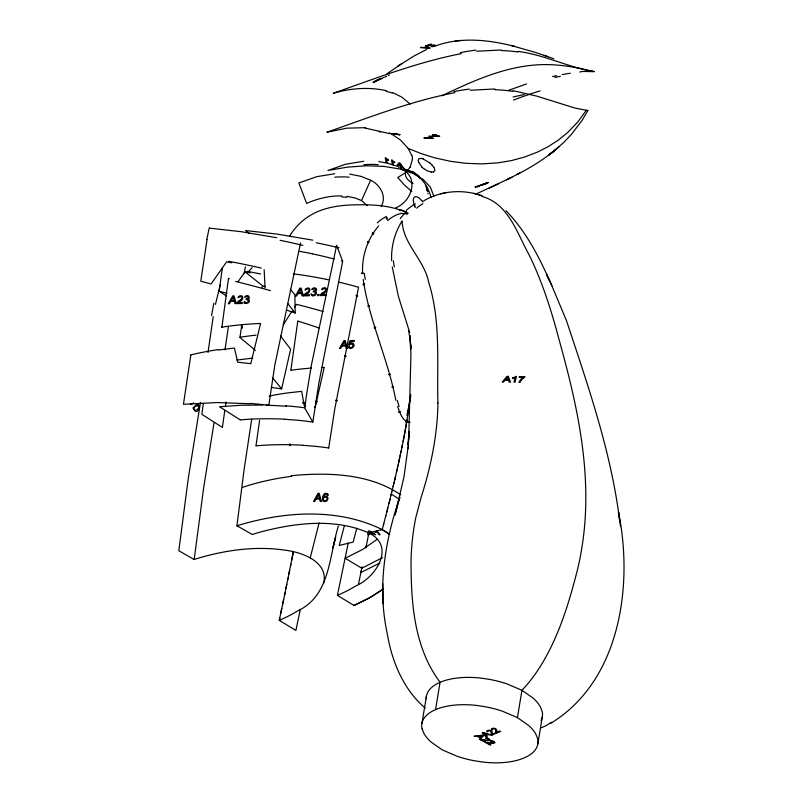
<?xml version="1.0" encoding="UTF-8"?>
<svg xmlns="http://www.w3.org/2000/svg" width="803" height="803" viewBox="0 0 803 803"><rect width="100%" height="100%" fill="white"/><g stroke="black" fill="none" stroke-linecap="round" stroke-linejoin="round"><path stroke-width="1.2" d="M412.28 159.596L410.263 167.104M437.886 402.905C436.832 362.675 440.998 321.07 428.651 282.164C424.406 259.911 402.805 243.761 402.112 220.955C394.634 232.719 390.951 246.842 391.663 260.764M408.777 433.941L408.617 436.591M408.878 432.175C408.998 429.535 408.807 433.831 408.868 431.974M408.777 435.798L410.955 354.073L409.741 335.594L410.233 339.759L408.607 330.796M425.168 708.116C403.267 689.265 391.854 661.371 387.217 633.406C377.229 587.696 384.908 540.73 399.864 497.067L395.016 514.994L403.929 477.223L408.115 446.94M408.687 435.477L408.546 437.776M408.767 434.102L408.707 435.648M408.115 448.004L408.085 448.626L408.627 438.508L408.235 445.183L408.346 443.326M408.356 442.252L408.336 442.784L408.817 433.479M408.466 439.402L408.677 436.822M408.516 438.679L408.667 436.922M408.315 444.149L408.386 442.664M408.657 437.083L408.747 434.594M408.847 432.466L408.847 432.747M491.245 732.998C490.834 727.106 485.996 734.454 486.899 730.84C488.886 729.204 493.142 730.509 492.269 733.561M495.752 731.061C496.184 729.064 494.036 728.18 492.349 729.104C493.183 730.339 490.814 730.68 491.526 728.793C493.574 727.327 497.629 728.622 496.776 731.613A4.346 2.058 9.4 0 0 496.927 732.195L499.797 730.971L500.59 731.403L496.746 733.059A1.967 0.923 9.4 0 1 496.264 732.707M408.667 436.18L408.586 437.173M408.516 440.415L408.566 439.653M382.379 589.703L368.416 598.486L354.003 605.472L337.39 595.374A225.894 106.749 9.4 0 0 355.568 586.06C377.43 576.674 397.094 543.581 365.746 531.646C332.964 518.437 295.976 522.954 262.571 531.435A222.903 105.334 9.4 0 0 252.293 534.517L236.925 525.764L244.012 470.237L251.71 419.066M268.754 405.666L274.767 365.385L300.553 242.897M200.499 402.313L188.324 478.106L178.808 550.748L194.175 559.5L203.751 487.18L214.02 422.89M418.373 160.168L418.825 158.944A9.445 3.694 39 0 1 419.367 158.512M226.386 295.966L219.189 291.258L222.301 268.212M312.839 422.077L318.851 383.151L342.65 261.306L336.648 245.337L311.464 364.763L306.344 395.979L304.839 408.105L312.839 422.077A134.774 45.49 15.9 0 0 297.853 420.27L284.573 419.266M328.728 447.994L334.751 409.068L358.539 287.223A139.662 30.524 20.7 0 0 339.458 282.275M224.981 349.917L228.363 326.891M255.996 445.725L259.63 420.28M428.4 45.229L431.472 44.125L426.574 45.43L435.035 45.681L431.291 46.534L432.656 46.684L436.089 45.63L434.383 44.978L429.575 45.199A4.346 1.335 -3 0 1 428.39 45.239M203.31 403.668L201.844 414.338L222.411 427.417L224.79 410.484M208.007 352.527L213.207 316.663M407.713 415.021L408.065 412.591M241.823 324.462L239.946 337.501L255.354 350.319M290.857 370.243L297.803 321.039L298.545 321.27M407.964 413.304L409.098 405.405M407.743 414.86L406.77 421.264M408.918 406.639L409.57 402.243M409.47 402.875L410.755 394.233M225.422 406.208L226.055 401.972M190.793 355.317L183.435 404.3L217.081 402.554L250.165 403.738M406.98 419.949L406.448 423.271M406.669 421.926L405.505 428.792M421.926 723.443L426.443 696.131M435.547 709.591L440.064 682.279L437.615 678.856A90.528 63.136 66.9 0 1 427.086 660.447C412.752 629.291 411.056 594.12 411.036 560.353A224.97 133.579 70.6 0 1 415.904 517.172L421.083 497.489A483.948 254.109 -41.9 0 0 437.946 402.875M422.157 728.903L423.843 733.219A63.276 29.902 9.4 0 0 430.87 741.912L442.292 749.912L457.339 756.346A63.276 29.902 9.4 0 0 474.332 760.762L482.984 762.077A56.782 26.83 9.4 0 0 524.128 757.902A56.782 26.83 9.4 0 0 537.629 738.63L535.882 734.303A63.276 29.902 9.4 0 0 528.856 725.611L517.433 717.621L521.95 690.309L524.65 687.388A88.661 46.373 -61.4 0 0 534.838 674.671C557.011 643.093 568.414 605.432 577.809 568.424A239.716 125.368 -61.4 0 0 584.664 525.001C590.014 462.568 576.052 400.868 559.48 341.114C551.761 311.825 542.728 282.756 529.418 255.464C517.303 233.884 508.881 203.962 482.222 196.494M537.799 744.09L542.326 716.778M406.338 423.944L404.993 431.653M244.192 273.351L245.337 266.887M405.385 429.495L403.136 441.419M404.863 432.375L404.451 434.584M410.775 396.311L406.91 415.432M404.31 435.326L401.851 447.793M207.044 239.615L200.78 281.221L211.099 283.961L226.657 261.818L231.776 262.802M368.667 533.895L366.419 545.337M293.416 551.42L291.609 560.594M293.256 552.283L284.533 595.334M290.475 566.256L290.867 564.348M366.078 547.034L366.459 545.096M365.877 548.027L366.178 546.552M289.702 570.12L288.899 574.075M348.261 542.969L337.39 595.374M402.504 444.571L398.137 464.967M287.665 580.157L288.076 578.11M286.812 584.303L285.938 588.529M362.083 566.777L361.129 571.425M215.485 304.357L220.173 284.945M285.055 592.845L279.273 620.358L295.885 630.445L300.332 609.357M361.31 570.582L358.449 584.383M282.736 603.956L283.68 599.45M280.789 613.211L281.773 608.544M279.785 617.959L279.273 620.358A225.894 106.749 9.4 0 0 297.451 611.033C330.555 595.665 328.879 556.168 338.364 526.045M400.807 452.762L401.159 451.085M400.085 456.154L400.446 454.448M271.344 387.427L281.642 388.873L290.606 349.205L280.408 335.795M399.703 457.881L398.539 463.17M324.191 367.513L315.228 407.191L314.525 407.081M397.485 467.838L398.198 464.706M397.124 469.424L397.726 466.774M323.689 583.299C328.748 561.468 301.587 552.103 284.653 550.115C257.873 546.201 230.461 549.463 204.444 556.419A222.903 105.334 9.4 0 0 194.175 559.5M397.314 468.611L394.855 479.2M396.461 472.325L396.893 470.458M395.247 477.544L395.628 475.888M395.126 478.036L393.099 486.548M394.464 480.836L394.805 479.431M393.651 484.269L394.052 482.573M260.543 323.84L250.797 363.639L237.768 362.243L234.406 348.04L218.396 350.038M393.239 485.996L391.764 492.038M391.844 491.747L391.021 495.1M512.876 377.832L512.705 378.514A6.836 4.336 -8.8 0 0 515.074 377.691L513.96 382.218L515.044 382.228L516.47 376.416L515.777 376.406A5.541 3.513 -8.8 0 1 512.856 377.771M319.112 522.914L310.199 557.924M389.445 501.433L389.977 499.305M388.903 503.581L391.272 494.066L399.643 499.416M389.174 502.507L386.685 512.364M335.694 536.996L332.944 547.927L335.152 539.204M344.407 525.493L339.257 545.438L353.159 542.095L356.763 528.213M387.257 510.136L387.809 507.938M386.966 511.25L385.53 516.861M385.821 515.727L383.453 524.901M383.754 523.737L382.218 529.599L368.316 532.941M389.606 534.216L382.218 529.599L382.529 528.424M246.26 298.887C245.286 300.332 248.398 298.987 248.207 300.794C248.448 302.781 244.795 303.695 244.754 301.366C240.649 304.949 252.935 303.654 248.438 299.298C250.406 298.274 248.649 293.567 245.306 296.277C242.115 299.298 250.305 294.008 247.816 298.465A2.268 1.877 -29.6 0 1 246.421 298.897M313.381 291.158C312.407 292.583 315.619 291.268 315.328 293.135C315.398 294.691 312.929 295.815 312.066 294.36C309.667 292.011 311.444 297.21 313.913 295.745C315.619 295.544 317.376 293.185 315.9 291.75C314.354 291.359 317.175 290.636 316.573 289.381C316.402 287.615 313.521 287.384 312.347 288.618C309.406 291.519 317.556 286.28 314.866 290.786A2.268 1.877 -29.6 0 1 313.551 291.158M436.079 45.711C461.484 36.687 489.418 39.829 515.014 46.494M350.018 343.604L350.811 341.496L354.203 341.436L354.354 340.522L350.118 340.592L348.653 344.628L349.616 344.728M193.975 407.894L194.567 407.091A11.332 8.04 66.7 0 1 196.845 405.796L197.558 405.756M484.56 184.058L488.284 182.542L483.697 184.529L484.701 184.208M290.315 445.334C289.221 446.9 289.261 442.503 290.405 444.42M367.352 205.618L361.521 200.569L370.595 180.243L361.23 176.409L349.727 174.09M381.194 206.351C387.086 196.534 380.12 184.529 370.595 180.243M399.643 163.611L398.679 165.077L401.42 166.08L400.366 164.565A11.533 4.778 27.7 0 1 399.713 163.461M198.652 408.205L198.01 408.968M513.177 90.699L536.916 96.159L575.028 108.074L587.896 110.553L582.155 120.279L571.806 133.96L563.666 142.543L554.602 150.462L558.838 146.959C546.191 158.04 531.787 166.984 516.841 174.622L519.712 173.127L506.743 179.762L511.973 177.242M283.278 324.763L292.021 311.112M587.886 110.583L586.23 110.433L577.718 122.076L567.611 132.575L558.406 140.043L548.278 146.598L537.337 152.158L524.218 157.167L511.24 160.63L497.9 162.858L482.011 163.902L466.121 163.33L450.373 161.303L434.162 157.679L421.364 153.664L408.195 148.404L400.446 139.993L391.051 133.679M294.691 307.047L296.478 304.347L300.934 305.471A222.943 35.723 22.9 0 1 323.047 311.524M261.999 287.384L262.902 286.039L265.402 286.661M238.16 281.492L245.066 271.856L250.185 272.839M289.612 236.062C306.043 209.804 331.759 204.685 360.005 204.785C376.336 204.604 393.219 206.13 408.185 213.166M406.428 421.264L407.292 421.184L406.569 422.488M378.665 225.964C367.423 238.832 361.741 256.227 362.605 273.251M248.278 271.775L252.172 267.64M406.499 421.194L407.292 421.194L406.679 422.428M482.151 735.789L480.636 737.525L478.357 736.281L480.646 735.98A11.533 5.45 9.4 0 0 482.272 735.678M377.119 539.345L362.454 549.553L345.149 558.256L361.792 568.223L382.599 557.613M549.302 154.708L553.438 151.376L548.85 155.059M554.371 150.763L549.613 154.347L553.98 151.064M383.161 589.141L370.293 597.422L354.003 605.472M386.424 74.167L401.179 64.019M239.234 300.663C240.368 299.89 243.269 298.094 241.422 296.628C239.495 296.126 236.494 299.519 238.782 296.307C244.513 293.557 243.61 300.954 239.053 301.848A4.346 3.593 -29.6 0 0 238.18 302.631L242.376 302.57L242.225 303.494L236.594 303.594A1.967 1.626 -29.6 0 1 236.815 302.922A7.859 6.494 -29.6 0 1 239.274 300.734M322.906 292.643C324.041 291.87 326.941 290.054 325.095 288.598C323.218 287.986 320.246 291.589 322.354 288.357C328.066 285.386 327.413 292.884 322.726 293.828A4.346 3.593 -29.6 0 0 321.852 294.611L326.048 294.54L325.898 295.464L320.267 295.564A1.967 1.626 -29.6 0 1 320.497 294.902M397.917 66.187L413.746 56.15L426.624 49.495M551.601 722.248L546.311 725.47A90.528 64.451 65.4 0 1 540.73 727.94M375.402 327.845C376.938 326.43 372.622 327.744 374.65 328.096M395.628 207.897C411.578 201.734 419.788 177.794 401.59 168.891M550.828 723.272C620.207 680.834 633.497 585.738 618.461 511.933L620.488 526.186M193.684 402.905L190.933 404.551L190.612 403.919M378.906 79.206L373.365 82.418L381.786 78.303L376.266 80.772L379.889 79.166M379.749 563.064L360.908 572.499M423.673 200.87C441.158 190.542 463.18 188.926 482.181 195.862L473.71 193.332M369.019 306.234C370.765 304.959 366.108 305.863 368.416 306.405M477.624 186.637L479.622 185.674L477.283 186.657M510.035 178.166L475.466 194.336M441.821 95.788C471.331 81.735 501.855 67.693 534.848 65.013C552.865 63.557 570.963 66.057 588.448 70.353C605.512 73.153 581.412 70.343 579.836 72.099M489.338 188.083L498.743 183.706M373.204 82.287L376.537 80.701L374.168 81.826M377.149 80.38L380.833 78.734M378.022 79.999L381.535 78.453M382.409 78.082L384.155 77.329M385.018 76.958L386.765 76.215M388.501 75.482L389.375 75.121M393.099 387.146C394.755 386.123 390.539 386.775 392.255 387.297M508.409 90.378L526.487 83.954M485.464 183.455L484.169 183.967L485.895 183.245M484.922 184.128L486.176 183.556L484.731 184.007M483.366 184.56L482.312 184.941L483.486 184.58M485.685 183.375L486.899 182.994L485.935 183.295M433.359 171.993L434.935 170.497L433.981 167.355M419.397 158.542L421.404 158.442M236.925 525.764C283.63 511.451 337.24 507.476 382.218 529.599M372.672 232.76L373.857 233.573L372.823 232.76M552.625 76.536L556.71 75.623M445.344 192.861L440.957 193.764M461.354 53.63C417.369 62.122 375.453 78.453 333.325 93.248C350.449 88.21 368.918 86.754 386.414 90.709M454.889 92.646C410.915 101.138 368.999 117.469 326.871 132.264L346.856 128.159L365.656 127.677M562.12 74.549L570.331 73.224M221.859 327.413L228.494 278.38L229.347 278.591M236.795 360.075L252.815 358.078M291.138 475.868L295.454 475.376A165.207 80.722 10.8 0 1 301.968 474.804C335.594 472.716 372.19 475.286 400.787 494.839M476.631 51.241L501.343 49.967M470.177 90.257L494.879 88.982M345.671 356.673C347.548 356.03 343.202 355.287 344.848 356.532M455.11 41.073L461.293 40.421M408.336 170.668L413.204 171.792L418.694 175.817A11.573 4.898 35.2 0 1 419.307 176.469M336.808 400.958C338.796 400.275 334.199 399.563 336.066 400.838M349.315 346.173L348.201 346.274A2.931 2.429 -29.6 0 0 349.777 348.341A2.931 2.429 -29.6 0 0 352.808 347.488A3.041 2.509 -29.6 0 0 353.661 343.915A3.041 2.509 -29.6 0 0 349.907 343.413M363.799 161.252L345.651 164.224L327.925 170.487L347.378 167.154L366.459 165.769L383.673 166.372L399.753 168.961L413.133 173.448L423.201 179.46L430.348 187.159L433.861 196.083M334.741 173.739L316.593 176.71L298.857 182.974L306.636 203.41C317.697 198.532 329.762 195.551 341.907 195.962M410.102 422.438C402.323 421.956 399.964 412.551 397.636 406.479M400.827 213.257L407.653 214.07M519.109 382.278L520.224 382.298A11.633 7.388 -8.8 0 1 521.017 380.712A13.992 8.883 -8.8 0 1 524.821 377.169L524.971 376.627L519.28 376.557L519.109 377.239L523.415 377.29A12.627 8.01 -8.8 0 0 519.16 382.278M262.822 405.043L240.99 405.264L219.53 406.74L240.097 419.808M266.154 405.124L286.259 406.177M356.964 296.207C359.373 295.835 354.725 294.681 356.371 296.066M302.641 445.304L313.742 446.177A134.774 45.49 15.9 0 1 328.728 447.984M209.473 228.122L241.452 231.726L276.714 237.718M391.442 133.86L399.924 134.643L393.038 134.011M399.924 134.643L393.952 133.96M316.623 401.851C319.142 401.49 314.103 400.386 316.262 401.771M378.785 161.604L387.628 163.19L395.437 165.749M346.956 196.344L355.187 198L361.521 200.569M592.684 71.417C567.299 66.8 543.812 54.724 518.065 51.422M586.23 110.433L585.638 110.352M305.592 405.826L304.247 405.656L301.637 391.352L287.705 392.918A251.078 108.024 11.6 0 0 269.125 396.09M399.272 134.673L392.888 133.689M431.392 172.093L427.276 170.828L423.683 168.55M489.669 742.685L493.925 742.584L493.132 741.57L490.111 740.968L491.396 740.757L493.735 741.31L495.049 742.594L493.474 743.488L488.886 743.076A4.346 2.058 9.4 0 0 487.632 742.986L490.924 744.793L490.242 745.094L485.805 742.675A1.967 0.923 9.4 0 1 486.397 742.514M389.846 133.659L365.164 128.089M312.799 240.157L277.547 234.165L245.567 230.561L249.392 233.623M326.239 279.344L328.397 279.795M312.497 253.878L321.31 255.826A138.327 30.233 20.7 0 1 334.138 258.998M393.611 133.78L396.833 134.482L395.538 134.191M378.996 131.652L380.401 131.993M401.4 168.168L400.235 167.887L401.691 168.249M511.421 45.58L535.481 52.426L553.719 58.729M219.189 291.258L226.878 293.286M403.397 168.73L411.156 171.862M403.678 168.821L413.786 173.318M483.456 733.119L487.461 734.364L485.484 735.207L484.239 733.942A11.533 5.45 9.4 0 0 483.185 733.029M543.812 55.226L547.897 56.632M392.165 160.249L391.523 160.008L392.316 164.444L393.299 164.806L392.687 161.353A6.836 2.831 27.7 0 0 394.795 162.718L394.695 162.206A5.541 2.299 27.7 0 1 392.115 160.249M392.687 92.596L401.741 97.083L410.203 104.069M423.081 158.924L429.776 162.909M389.465 132.937L390.599 133.459M398.479 167.144L399.071 167.446M411.287 171.932L413.093 172.906M517.433 717.621L502.397 711.177A63.276 29.902 9.4 0 0 485.393 706.77L476.741 705.446A56.782 26.83 9.4 0 0 435.607 709.621A56.782 26.83 9.4 0 0 422.097 728.903M428.862 47.999L427.015 46.885L424.887 47.648L427.286 47.869A11.533 3.543 -3 0 1 429.013 48.07M432.215 138.397L430.408 137.313L428.28 138.086L430.689 138.297A11.533 3.543 -3 0 1 432.405 138.497M413.404 173.087L414.418 173.699M413.846 173.348L415.412 174.321M414.478 173.729L415.844 174.612M415.964 174.693L416.727 175.205M416.767 175.235C424.245 180.424 428.672 188.996 431.101 197.578M369.44 531.526L372.02 533.212L369.129 533.212L369.3 532.188A11.533 4.567 8.1 0 0 369.28 531.405M411.778 191.455L404.451 185.061L397.726 177.533L405.746 172.545A9.435 5.511 40.6 0 0 405.385 173.629A10.78 6.866 27.3 0 0 413.083 183.395M245.066 271.856L262.902 286.039M506.01 210.707C535.36 240.9 550.125 282.244 566.376 320.347C588.087 385.952 611.153 451.908 619.705 520.816M432.004 164.926L430.538 163.541A12.216 4.266 31.6 0 0 429.725 162.929M272.317 377.48L281.642 388.873M290.264 289.17L294.882 294.831L295.183 313.07L287.845 303.584M408.195 148.404L411.718 155.461M425.991 186.025L427.246 187.842L427.326 188.424L426.182 186.748L427.738 191.716L426.694 189.538M375.342 532.369L375.041 531.917A5.541 2.198 8.1 0 0 376.918 530.994L380.11 534.728L379.066 534.728L377.059 531.807A6.836 2.71 8.1 0 1 375.322 532.349M372.331 233.522L373.505 234.125L372.291 233.452M242.245 326.851L241.392 325.386L242.386 328.276M549.884 281.361L546.431 274.265L551.992 285.768M418.835 162.427L421.595 166.602A11.684 5.962 32.6 0 0 422.027 167.134M409.721 332.522L398.338 296.156L392.255 266.947M395.779 400.225C388.04 359.112 369.239 320.929 363.197 279.434M507.556 377.189L508.359 379.759L505.378 379.719L506.673 378.143A11.533 7.317 -8.8 0 0 507.506 376.938M233.302 297.01L234.135 300.432L231.244 300.483L232.458 298.314A11.533 9.526 -29.6 0 0 233.241 296.678M344.437 341.656L345.28 345.17L342.389 345.22L343.614 343.052A11.533 9.526 -29.6 0 0 344.397 341.405M300.402 289.19L301.255 292.693L298.365 292.754L299.579 290.586A11.533 9.526 -29.6 0 0 300.362 288.939M388.411 159.907L388.501 160.429A6.836 2.831 27.7 0 1 386.404 159.054L387.016 162.507L386.022 162.146L385.239 157.719L385.872 157.95A5.541 2.299 27.7 0 0 388.441 159.877M318.49 494.447L319.343 498.121L316.472 498.131L317.677 495.893A11.533 9.887 -34.6 0 0 318.45 494.196M427.949 193.352L428.009 193.854M410.704 344.738L411.156 348.934L409.741 335.594M265.04 287.855L264.157 269.708M383.151 598.345L383.322 603.786L382.73 583.761M320.377 294.831A7.859 6.494 -29.6 0 1 322.947 292.714M303.946 295.183A1.967 1.626 -29.6 0 0 303.715 295.855L309.346 295.755L309.496 294.831L305.311 294.912A4.346 3.593 -29.6 0 1 306.184 294.119C311.293 293.215 310.992 285.246 305.521 288.899C304.116 292.091 306.605 288.227 308.342 288.819C310.58 289.963 307.569 292.282 306.355 292.924A7.859 6.494 -29.6 0 0 303.825 295.113M197.558 405.676A1.616 1.144 66.7 0 1 198.732 408.215M198 408.948A12.426 8.813 66.7 0 1 195.982 410.122L195.129 410.182A1.556 1.104 66.7 0 1 193.904 407.844M190.773 403.528A5.541 3.925 66.7 0 1 190.652 403.959M326.941 494.467A2.188 1.877 -34.6 0 1 327.192 495.401L328.266 495.321L328.136 494.477A2.279 1.957 -34.6 0 0 327.052 493.433L325.215 493.433A2.61 2.238 -34.6 0 0 324.382 493.825L322.686 496.555L322.555 500.149A2.77 2.369 -34.6 0 0 323.017 500.891L323.218 501.082A2.7 2.309 -34.6 0 0 323.93 501.463L324.824 501.594A2.72 2.329 -34.6 0 0 327.243 500.41A3.463 2.971 -34.6 0 0 327.895 498.814L327.875 497.76A2.68 2.299 -34.6 0 0 327.594 497.107A2.861 2.459 -34.6 0 0 327.112 496.595A2.419 2.078 -34.6 0 0 326.279 496.234A2.68 2.299 -34.6 0 0 324.532 496.445A2.59 2.218 -34.6 0 0 323.569 497.268M325.064 494.387A1.536 1.315 -34.6 0 1 326.911 494.497M323.739 497.238A4.326 3.704 -34.6 0 1 324.884 494.246M349.646 344.748A2.007 1.656 -29.6 0 1 352.617 344.708A2.007 1.656 -29.6 0 1 351.523 347.378A2.007 1.656 -29.6 0 1 349.034 346.234M486.347 742.434A7.859 3.714 9.4 0 1 489.649 742.735M496.113 732.707A7.859 3.714 9.4 0 1 495.852 731.081M491.747 734.645A1.967 0.923 9.4 0 0 492.239 734.996L496.073 733.35L495.28 732.918L492.44 734.133A4.346 2.058 9.4 0 1 492.279 733.561M491.597 734.655A7.859 3.714 9.4 0 1 491.346 733.019M382.027 529.669A58.549 25.435 11.4 0 1 389.425 534.266M341.807 196.996A57.133 50.639 -15 0 1 346.755 197.327M334.731 177.192A82.287 72.19 -22.6 0 1 349.114 177.172M240.238 419.899A237.046 80.009 15.9 0 1 284.463 419.166M285.948 405.836A166.02 57.535 15 0 1 304.608 407.743M299.79 251.369A232.258 50.76 20.7 0 1 312.377 253.788M341.416 260.955A138.327 30.233 20.7 0 1 342.64 261.296M316.201 242.747A165.629 32.281 17.4 0 1 339.007 247.806M211.59 315.509A383.041 237.969 72.2 0 1 213.929 303.153M240.007 337.25A221.959 94.443 10.2 0 1 256.097 335.152M287.253 310.299A227.942 28.306 24.2 0 1 295.133 313.029M247.093 271.334A246.461 33.314 17.9 0 1 260.624 273.994M249.863 403.397A166.02 57.535 15 0 1 268.513 405.304M190.301 355.006A281.913 119.677 10.4 0 1 217.904 349.656M221.598 327.212A221.959 94.443 10.2 0 1 260.232 323.479M235.741 281.472A249.372 22.233 18.4 0 1 270.47 290.616M228.684 261.286A246.461 33.314 17.9 0 1 261.246 268.072M206.823 239.495A373.265 267.138 63.9 0 1 209.272 227.992M280.106 240.308A165.629 32.281 17.4 0 1 302.912 245.367M242.566 487.351A232.458 112.259 10.5 0 1 291.569 476.32M377.269 222.873A86.714 54.694 80 0 1 386.384 216.439M387.598 220.654A70.704 40.421 -88.2 0 1 400.838 213.538M256.157 445.826A234.837 79.266 15.9 0 1 302.51 445.183M293.266 273.853A234.175 51.171 20.7 0 1 326.128 279.263M298.606 321.32A227.942 28.306 24.2 0 1 318.901 327.945M291.198 370.253A190.552 82.579 11.4 0 1 311.363 368.085M321.983 367.523A190.552 82.579 11.4 0 1 324.141 367.453M399.091 406.438A99.713 63.939 58.4 0 1 397.244 400.316M365.295 279.404A93.058 73.986 22.6 0 1 364.311 273.341M541.021 720.572A56.782 26.83 9.4 0 0 542.145 711.317L540.409 706.991A63.276 29.902 9.4 0 0 533.373 698.299L521.95 690.309L506.914 683.865A63.276 29.902 9.4 0 0 489.92 679.458L481.268 678.133A56.782 26.83 9.4 0 0 440.124 682.309A56.782 26.83 9.4 0 0 426.242 698.811M394.353 266.917A93.058 73.986 22.6 0 1 393.37 260.855M400.255 218.597A98.217 67.703 67.4 0 1 406.519 211.59M406.328 210.386A86.714 54.694 80 0 1 415.442 203.952M416.657 208.168A70.704 40.421 -88.2 0 1 422.81 203.791M431.763 164.916A13.952 5.4 30.1 0 1 433.771 167.305M433.309 171.942A7.347 3.252 27.4 0 1 431.341 172.013M423.593 168.61A11.352 6.053 31.9 0 1 421.976 167.154M418.754 162.387A11.794 4.647 39.9 0 1 418.333 160.138M421.374 158.402A7.187 2.539 33 0 1 423.061 158.874M418.524 176.6A11.945 5.059 35.2 0 1 420.28 178.657M410.082 167.044A62.594 31.759 13.1 0 1 407.633 170.246M411.999 155.511A45.841 23.438 18 0 1 412.411 159.626M453.936 91.602A164.434 86.694 6.8 0 1 469.343 89.093M495.039 89.745A70.935 38.002 6.8 0 1 512.997 91.381M513.117 96.972A280.177 24.06 -17.1 0 1 524.208 94.533M554.863 77.479A351.573 89.203 -37 0 1 560.333 76.315M513.478 100.064A435.969 116.244 -38.4 0 1 540.038 90.88M460.43 52.617A164.444 86.684 6.8 0 1 475.828 50.107M501.463 50.579A72.31 38.925 6.9 0 1 517.945 51.994M386.173 91.381A77.339 64.742 -50.1 0 1 392.466 93.078M363.789 164.705A82.287 72.19 -22.6 0 1 378.173 164.685M415.241 207.535A8.662 4.256 60.1 0 1 414.689 206.542M415.051 206.411A9.245 4.396 60.1 0 1 414.308 197.147A9.245 4.396 60.1 0 1 421.685 200.66M421.796 200.449A8.813 4.637 58.1 0 1 422.93 202.055M399.472 210.597A8.994 5.551 64.4 0 1 406.689 213.277M386.243 218.195C387.568 221.387 388.21 216.158 386.243 218.195M193.132 408.014C198.732 420.22 203.179 395.819 193.132 408.014M361.711 273.241C363.819 274.977 363.488 271.444 361.711 273.241M363.127 284.403C364.953 285.988 365.235 282.465 363.127 284.403M489.83 739.754L488.254 740.647L483.577 740.225A4.346 2.058 9.4 0 0 482.412 740.145L485.715 741.952L485.022 742.243L480.585 739.824A1.967 0.923 9.4 0 1 481.178 739.663A7.859 3.714 9.4 0 1 484.44 739.884C485.935 740.567 490.844 739.964 487.692 738.63C482.292 738.298 488.605 736.883 489.83 739.754M302.831 402.885C304.508 404.702 305.16 400.838 302.851 402.835M406.107 422.047L406.428 422.529L406.107 422.047M367.543 241.884C368.838 244.423 370.002 240.599 367.543 241.884M369.079 533.624L368.928 534.758L367.724 534.758L368.426 531.014L369.641 531.014L375.694 534.738L372.642 533.614L369.079 533.624M317.858 294.52L317.677 295.614L318.871 295.594L319.042 294.5L317.858 294.52M388.853 374.64L390.589 374.258L388.873 374.599M398.77 412.14L400.416 411.527L398.79 412.11M316.011 499.004L314.716 501.463L313.521 501.463L317.998 493.343L319.213 493.333L321.461 501.463L320.186 501.463L319.564 499.004L316.011 499.004M230.782 301.326L229.467 303.715L228.273 303.735L232.79 295.865L234.004 295.845L236.253 303.594L234.968 303.614L234.346 301.266L230.782 301.326M297.903 293.597L296.588 295.976L295.394 296.006L299.91 288.126L301.125 288.106L303.373 295.865L302.089 295.885L301.466 293.537L297.903 293.597M341.937 346.063L340.623 348.452L339.428 348.472L343.945 340.602L345.16 340.582L347.398 348.331L346.113 348.351L345.501 346.003L341.937 346.063M398.429 165.428L397.726 166.422L396.501 165.97L399.031 162.778L400.185 163.2L404.08 168.74L401.811 166.663L398.429 165.428M483.376 735.689L480.314 739.683L479.311 739.131L480.284 737.947L477.474 736.411L474.041 736.251L482.422 735.167L483.376 735.689M504.886 380.341L503.491 382.077L502.256 382.067L507.054 376.326L508.309 376.336L510.487 382.168L509.162 382.158L508.56 380.391L504.886 380.341M482.894 184.439L484.119 183.997L482.984 184.399M375.623 81.163L373.425 82.277L377.872 79.939L374.469 81.745L376.748 80.541L375.623 81.163M481.489 184.78L474.954 187.059L477.986 186.597L482.744 184.349L481.489 184.78M482.914 732.456L482.091 732.808L486.568 737.435L487.381 737.084L485.986 735.699L488.415 734.655L491.998 735.096L482.914 732.456M421.334 47.317L420.451 47.638L430.147 48.08L426.323 45.52L425.379 45.861L426.584 46.614L423.954 47.568L421.334 47.317M424.727 137.745L423.843 138.066L433.54 138.507L429.715 135.948L428.772 136.289L429.976 137.042L427.357 137.996L424.727 137.745M433.309 134.653L432.536 134.924L434.072 135.316L431.341 136.299L439.703 136.279L435.557 135.225L436.4 134.914L433.309 134.653M434.784 135.496L432.827 136.209L437.675 136.239L434.784 135.496M325.155 500.701A1.987 1.696 -34.6 0 0 326.841 497.83A1.987 1.696 -34.6 0 0 323.559 498.231A1.987 1.696 -34.6 0 0 325.155 500.701"/></g></svg>
